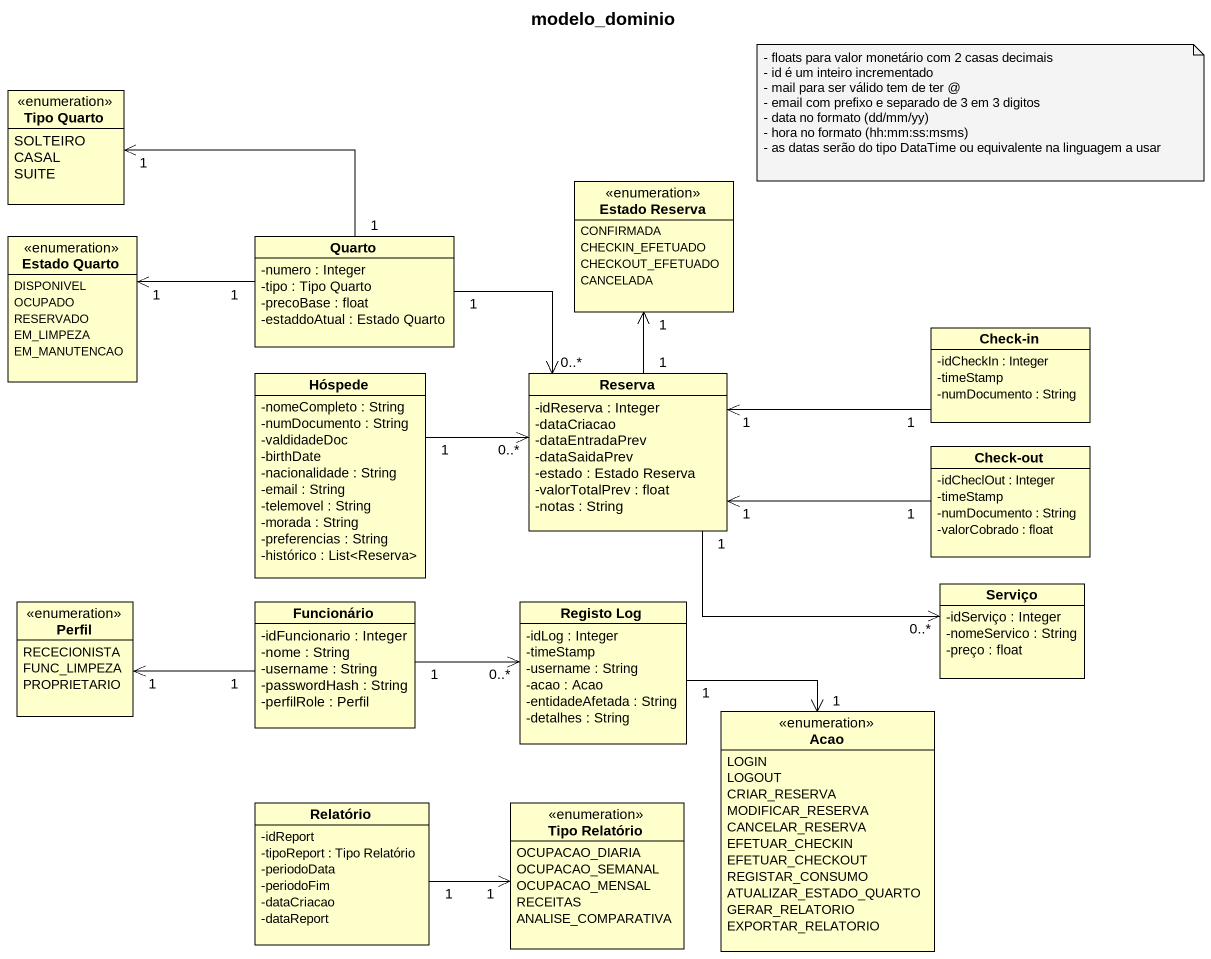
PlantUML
@startuml
title modelo_dominio
hide circle
hide empty members
skinparam classAttributeIconSize 0
enum "Tipo Quarto" as Tipo_Quarto {
  SOLTEIRO
  CASAL
  SUITE
}
enum "Estado Reserva" as Estado_Reserva {
  CONFIRMADA
  CHECKIN_EFETUADO
  CHECKOUT_EFETUADO
  CANCELADA
}
enum "Estado Quarto" as Estado_Quarto {
  DISPONIVEL
  OCUPADO
  RESERVADO
  EM_LIMPEZA
  EM_MANUTENCAO
}
class Quarto {
  -numero : Integer
  -tipo : Tipo Quarto
  -precoBase : float
  -estaddoAtual : Estado Quarto
}
class "Check-in" as Check_in {
  -idCheckIn : Integer
  -timeStamp
  -numDocumento : String
}
class Hóspede {
  -nomeCompleto : String
  -numDocumento : String
  -valdidadeDoc
  -birthDate
  -nacionalidade : String
  -email : String
  -telemovel : String
  -morada : String
  -preferencias : String
  -histórico : List<Reserva>
}
class Reserva {
  -idReserva : Integer
  -dataCriacao
  -dataEntradaPrev
  -dataSaidaPrev
  -estado : Estado Reserva
  -valorTotalPrev : float
  -notas : String
}
class "Check-out" as Check_out {
  -idCheclOut : Integer
  -timeStamp
  -numDocumento : String
  -valorCobrado : float
}
enum Perfil {
  RECECIONISTA
  FUNC_LIMPEZA
  PROPRIETARIO
}
class Funcionário {
  -idFuncionario : Integer
  -nome : String
  -username : String
  -passwordHash : String
  -perfilRole : Perfil
}
class "Registo Log" as Registo_Log {
  -idLog : Integer
  -timeStamp
  -username : String
  -acao : Acao
  -entidadeAfetada : String
  -detalhes : String
}
class Serviço {
  -idServiço : Integer
  -nomeServico : String
  -preço : float
}
enum Acao {
  LOGIN
  LOGOUT
  CRIAR_RESERVA
  MODIFICAR_RESERVA
  CANCELAR_RESERVA
  EFETUAR_CHECKIN
  EFETUAR_CHECKOUT
  REGISTAR_CONSUMO
  ATUALIZAR_ESTADO_QUARTO
  GERAR_RELATORIO
  EXPORTAR_RELATORIO
}
class Relatório {
  -idReport
  -tipoReport : Tipo Relatório
  -periodoData
  -periodoFim
  -dataCriacao
  -dataReport
}
enum "Tipo Relatório" as Tipo_Relatório {
  OCUPACAO_DIARIA
  OCUPACAO_SEMANAL
  OCUPACAO_MENSAL
  RECEITAS
  ANALISE_COMPARATIVA
}
Quarto "1" -left-> "1" Tipo_Quarto
Quarto "1" -left-> "1" Estado_Quarto
Quarto "1" -right-> "0..*" Reserva
Check_in "1" -left-> "1" Reserva
Hóspede "1" -right-> "0..*" Reserva
Reserva "1" -up-> "1" Estado_Reserva
Reserva "1" -right-> "0..*" Serviço
Check_out "1" -left-> "1" Reserva
Funcionário "1" -left-> "1" Perfil
Funcionário "1" -right-> "0..*" Registo_Log
Registo_Log "1" --> "1" Acao
Relatório "1" -right-> "1" Tipo_Relatório
note as N1
  - floats para valor monetário com 2 casas decimais
  - id é um inteiro incrementado
  - mail para ser válido tem de ter @
  - email com prefixo e separado de 3 em 3 digitos
  - data no formato (dd/mm/yy)
  - hora no formato (hh:mm:ss:msms)
  - as datas serão do tipo DataTime ou equivalente na linguagem a usar
end note
@enduml
